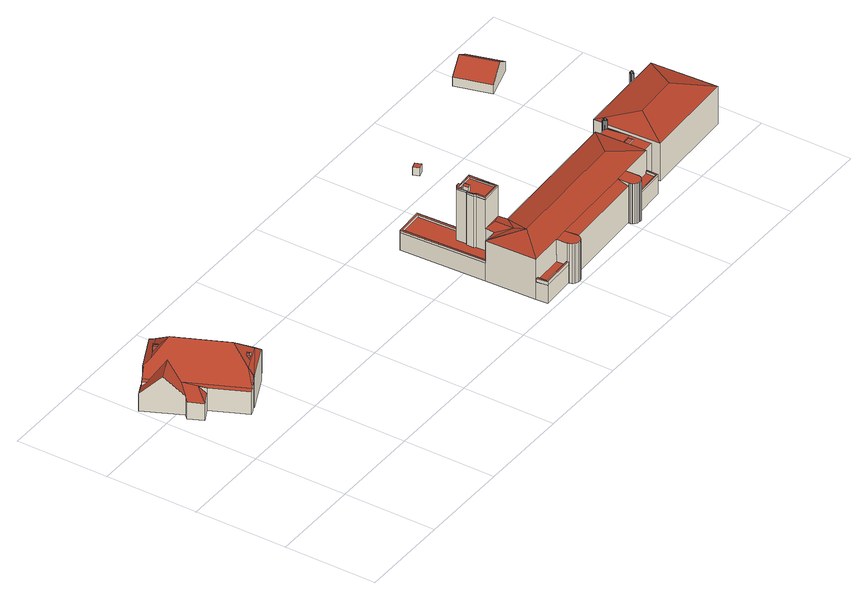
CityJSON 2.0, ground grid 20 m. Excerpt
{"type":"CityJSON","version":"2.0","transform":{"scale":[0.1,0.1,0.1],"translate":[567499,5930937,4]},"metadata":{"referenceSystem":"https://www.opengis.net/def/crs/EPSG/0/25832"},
"CityObjects":{
"building1":{"type":"Building","attributes":{"Grundfläche 2D":"309.890585","Grundhöhe NN":"4.784"},"children":["building1-1","building1-2"],"geometry":[{"type":"Solid","lod":"3","boundaries":[[[[0,1,2,3]],[[4,5,1]],[[6,5,4]],[[7,8,5,6,9,10,11]],[[12,13,14,15,16,17]],[[13,18,19,14]],[[20,19,18,21,22,23]],[[22,24,23]],[[25,26,19,20]],[[27,28,26]],[[29,28,27]],[[30,31,29]],[[29,31,28]],[[32,2,1,5,33,34,31,30]],[[28,34,33,10,9,35,36,15,14,19,26]],[[7,33,5,8]],[[10,33,7,11]],[[28,31,34]],[[16,15,36,37]],[[38,12,17,39,40]],[[16,37,17]],[[24,20,23]],[[17,37,36,39]],[[4,1,0,41,42]],[[6,4,42,43]],[[9,6,43,44]],[[35,9,44,45]],[[39,36,35,45,46]],[[40,39,46,47]],[[48,12,38,40,47,49]],[[18,13,12,48,50]],[[21,18,50,51]],[[22,21,51,52]],[[24,22,52,53]],[[20,24,53,54,25]],[[55,27,26,25,54,56]],[[29,27,55,57]],[[30,29,57,58]],[[32,30,58,59]],[[3,2,32,59,60]],[[0,3,60,41]],[[53,52,51,50,48,49,47,46,45,44,43,42,41,60,59,58,57,55,56,54]]]],"semantics":{"surfaces":[{"type":"RoofSurface"},{"type":"WallSurface"},{"type":"GroundSurface"}],"values":[[0,0,0,0,0,0,0,0,0,0,0,0,0,0,0,0,0,0,0,0,1,1,1,1,1,1,1,1,1,1,1,1,1,1,1,1,1,1,1,1,1,2]]}}]},
"building1-1":{"type":"BuildingInstallation","parents":["building1"],"geometry":[{"type":"MultiSurface","lod":"3","boundaries":[[[61,11,62,63]],[[64,65,61,63,66]],[[67,64,66,68]],[[67,68,69,8]],[[67,8,7,65,64]],[[11,61,65,7]]],"semantics":{"surfaces":[{"type":"RoofSurface"},{"type":"WallSurface"}],"values":[0,0,0,0,1,1]}}]},
"building1-2":{"type":"BuildingInstallation","parents":["building1"],"geometry":[{"type":"MultiSurface","lod":"3","boundaries":[[[70,71,72]],[[73,74,72,71,75]],[[76,77,73,75,78]],[[79,80,78]],[[80,76,78]],[[81,79,78,75,71,70,82,83]]],"semantics":{"surfaces":[{"type":"RoofSurface"},{"type":"WallSurface"}],"values":[0,0,0,0,0,1]}}]},
"building2":{"type":"Building","attributes":{"Grundfläche 2D":"682.862014","Grundhöhe NN":"4.669"},"children":["building2-1","building2-2","building2-3","building2-4","building2-5"],"geometry":[{"type":"Solid","lod":"3","boundaries":[[[[84,85,86,87,88,89,90,91]],[[92,93,94,95,96,97,98]],[[99,100,101,102,103,104,105,106,107,108,109,110,111,112,113]],[[114,115,116,117,118,119]],[[120,121,122,123,124,125,126,127,128,129,130,131,132,133,134]],[[135,136,137,138,139,140,141,142,143,144,145,146,147,148,149,150,151,152,153]],[[154,155,156]],[[157,158,155,154]],[[157,159,160,161]],[[157,161,158]],[[162,160,159]],[[163,161,160,162]],[[164,161,163]],[[165,158,164]],[[158,161,164]],[[166,158,165]],[[151,156,155,158,166,167,168,152]],[[169,170,171,172,173,174,175,176,177,178,179,180,168,167,181,182,183,184]],[[152,168,185,186]],[[186,153,152]],[[168,180,185]],[[187,188,91,90]],[[85,84,132,131]],[[131,130,86,85]],[[87,86,130,129]],[[89,88,189,190]],[[190,187,90,89]],[[92,98,191,192]],[[93,92,192,193]],[[106,105,124,123,107]],[[107,123,122,108]],[[108,122,121,109]],[[109,121,120,110]],[[111,110,120,134,162]],[[111,162,159,112]],[[112,159,194,195,113]],[[87,129,128,101,100,99,113,195,196,189,88]],[[101,128,127,102]],[[102,127,126,103]],[[103,126,125,104]],[[104,125,124,105]],[[93,193,197,184,183,182,198,94]],[[169,184,197,199]],[[96,95,94,198,182,181,167]],[[170,169,199,200]],[[171,170,200,201]],[[172,171,201,202]],[[173,172,202,203]],[[174,173,203,204]],[[175,174,204,205]],[[176,175,205,206]],[[177,176,206,207]],[[178,177,207,208]],[[179,178,208,209]],[[185,180,179,209,210]],[[186,185,210,211]],[[153,186,211,212,135]],[[136,135,212,213]],[[137,136,213,214]],[[138,137,214,215]],[[139,138,215,216]],[[140,139,216,217]],[[141,140,217,218]],[[142,141,218,219]],[[143,142,219,220]],[[144,143,220,221]],[[145,144,221,222]],[[146,145,222,223]],[[147,146,223,224]],[[148,147,224,225]],[[149,148,225,226]],[[150,149,226,227]],[[119,118,117,151,150,227,228]],[[115,229,156,151,117,116]],[[156,229,115,230,231,154]],[[157,154,231,232]],[[159,157,232,194]],[[162,134,133,163]],[[84,91,165,164,163,133,132]],[[233,166,165,91,188,234,191,98]],[[97,96,167,166,233,98]],[[114,119,228,235]],[[115,114,235,230]],[[190,189,196,236]],[[187,190,236,237]],[[188,187,237,234]],[[237,236,196,195,194,232,231,230,235,228,227,226,225,224,223,222,221,220,219,218,217,216,215,214,213,212,211,210,209,208,207,206,205,204,203,202,201,200,199,197,193,192,191,234]]]],"semantics":{"surfaces":[{"type":"RoofSurface"},{"type":"WallSurface"},{"type":"GroundSurface"}],"values":[[0,0,0,0,0,0,0,0,0,0,0,0,0,0,0,0,0,0,0,1,1,1,1,1,1,1,1,1,1,1,1,1,1,1,1,1,1,1,1,1,1,1,1,1,1,1,1,1,1,1,1,1,1,1,1,1,1,1,1,1,1,1,1,1,1,1,1,1,1,1,1,1,1,1,1,1,1,1,1,1,1,1,1,1,1,1,2]]}}]},
"building2-1":{"type":"BuildingInstallation","parents":["building2"],"geometry":[{"type":"MultiSurface","lod":"3","boundaries":[[[238,198,239,240,241,233,242]],[[242,233,98,92]],[[238,242,92,93]],[[198,238,93,94]],[[239,198,94,95]],[[240,239,95,243]],[[241,240,243,97]],[[233,241,97,98]]],"semantics":{"surfaces":[{"type":"RoofSurface"},{"type":"WallSurface"}],"values":[0,1,1,1,1,1,1,1]}}]},
"building2-2":{"type":"BuildingInstallation","parents":["building2"],"geometry":[{"type":"MultiSurface","lod":"3","boundaries":[[[244,245,246,247,248]],[[249,250,251,246,245,244,252]],[[247,246,251,253,254,255]],[[255,256,248,247]],[[244,248,256,252]]],"semantics":{"surfaces":[{"type":"RoofSurface"},{"type":"WallSurface"}],"values":[0,1,1,1,1]}}]},
"building2-3":{"type":"BuildingInstallation","parents":["building2"],"geometry":[{"type":"MultiSurface","lod":"3","boundaries":[[[257,258,259,260]],[[261,259,258]],[[262,257,263]],[[258,257,262]],[[264,265,266,267,262,263,268]],[[269,270,261,258,271,272,273]],[[113,99,100,101,263,257,260,259]],[[101,102,268,263]],[[102,103,264,268]],[[103,104,265,264]],[[104,105,266,265]],[[105,106,267,266]],[[262,274,275,258]],[[271,258,275,276]],[[272,271,276,277]],[[273,272,277,278]],[[110,111,270,269]],[[111,112,261,270]],[[112,113,259,261]]],"semantics":{"surfaces":[{"type":"RoofSurface"},{"type":"WallSurface"}],"values":[0,0,0,0,0,0,1,1,1,1,1,1,1,1,1,1,1,1,1]}}]},
"building2-4":{"type":"BuildingInstallation","parents":["building2"],"geometry":[{"type":"MultiSurface","lod":"3","boundaries":[[[273,279,280,253,251,250,262,267,281,282,283,269]],[[253,280,284,254]],[[106,107,281,267]],[[107,108,282,281]],[[108,109,283,282]],[[109,110,269,283]],[[279,273,278,285]],[[280,279,285,284]],[[249,274,262,250]]],"semantics":{"surfaces":[{"type":"RoofSurface"},{"type":"WallSurface"}],"values":[0,1,1,1,1,1,1,1,1]}}]},
"building2-5":{"type":"BuildingInstallation","parents":["building2"],"geometry":[{"type":"MultiSurface","lod":"3","boundaries":[[[286,229,287,288,289,290]],[[290,289,118,119]],[[286,290,119,114]],[[229,286,114,115]],[[287,229,115,116]],[[288,287,116,291]],[[289,288,291,118]]],"semantics":{"surfaces":[{"type":"RoofSurface"},{"type":"WallSurface"}],"values":[0,1,1,1,1,1,1]}}]},
"building3":{"type":"Building","attributes":{"Grundfläche 2D":"1.908394","Grundhöhe NN":"4.542"},"geometry":[{"type":"Solid","lod":"3","boundaries":[[[[292,293,294,295]],[[296,297,295,294]],[[297,298,292,295]],[[298,299,293,292]],[[299,296,294,293]],[[299,298,297,296]]]],"semantics":{"surfaces":[{"type":"RoofSurface"},{"type":"WallSurface"},{"type":"GroundSurface"}],"values":[[0,1,1,1,1,2]]}}]},
"building4":{"type":"Building","attributes":{"Grundfläche 2D":"339.376395","Grundhöhe NN":"4.603"},"children":["building4-1","building4-2"],"geometry":[{"type":"Solid","lod":"3","boundaries":[[[[300,301,302,303,304,305,306,307,308,309,310,311,312,313,314,315,316,317,318,319,320,321,322,323,324,325,326,327,328,329]],[[330,331,332,333]],[[334,335,332]],[[335,336,332]],[[337,338,332,336,339,340]],[[332,338,341]],[[342,343,344,333,332,341,345,346]],[[347,348,349,350]],[[351,352,353]],[[354,355,356,347,350,351,353,357]],[[358,359,349,348]],[[359,351,350,349]],[[303,302,360,361]],[[301,300,362,363]],[[302,301,363,360]],[[304,303,361,364]],[[305,304,364,365]],[[306,305,365,366]],[[307,306,366,367]],[[308,307,367,368]],[[309,308,368,369]],[[310,309,369,370]],[[311,310,370,371]],[[343,312,311,371]],[[346,313,312,343,342]],[[313,346,345,314]],[[314,345,341,315]],[[315,341,338,316]],[[316,338,337,317]],[[317,337,340,318]],[[318,340,339,319]],[[319,339,336,320]],[[320,336,335,321]],[[335,334,356,355,323,322,321]],[[354,324,323,355]],[[357,325,324,354]],[[357,353,326,325]],[[353,352,327,326]],[[352,372,327]],[[328,327,372,373]],[[329,328,373,374]],[[300,329,374,362]],[[348,347,375,376]],[[377,359,358,348,376,378]],[[351,359,377,379]],[[351,379,372,352]],[[347,356,334,332,331,380,375]],[[331,330,381,380]],[[344,343,371,382]],[[381,330,333,344,382]],[[381,382,371,370,369,368,367,366,365,364,361,360,363,362,374,373,372,379,377,378,376,375,380]]]],"semantics":{"surfaces":[{"type":"RoofSurface"},{"type":"WallSurface"},{"type":"GroundSurface"}],"values":[[0,0,0,0,0,0,0,0,0,0,0,0,1,1,1,1,1,1,1,1,1,1,1,1,1,1,1,1,1,1,1,1,1,1,1,1,1,1,1,1,1,1,1,1,1,1,1,1,1,1,2]]}}]},
"building4-1":{"type":"BuildingInstallation","parents":["building4"],"geometry":[{"type":"MultiSurface","lod":"3","boundaries":[[[383,384,385,386,387,388,389,390,391,392,393,394,395,396]],[[397,398,385,384]],[[398,399,386,385]],[[399,400,387,386]],[[400,401,388,387]],[[402,403,383,396]],[[403,397,384,383]],[[401,404,389,388]],[[390,389,404,405]],[[405,406,391,390]],[[406,407,392,391]],[[407,408,393,392]],[[408,409,394,393]],[[409,410,395,394]],[[410,402,396,395]]],"semantics":{"surfaces":[{"type":"RoofSurface"},{"type":"WallSurface"}],"values":[0,1,1,1,1,1,1,1,1,1,1,1,1,1,1]}}]},
"building4-2":{"type":"BuildingInstallation","parents":["building4"],"geometry":[{"type":"MultiSurface","lod":"3","boundaries":[[[411,412,413,414]],[[414,413,415,416]],[[411,414,416,417]],[[412,411,417,418]],[[413,412,418,415]]],"semantics":{"surfaces":[{"type":"RoofSurface"},{"type":"WallSurface"}],"values":[0,1,1,1,1]}}]},
"building5":{"type":"Building","attributes":{"Grundfläche 2D":"0.449528","Grundhöhe NN":"4.603"},"children":["building5-1"],"geometry":[{"type":"Solid","lod":"3","boundaries":[[[[419,420,421,422,423,424,425,426,427,428,429,430,431,432,433,434,435,436,437,438,439,440,441,442,443]],[[444,445,422,421]],[[445,446,423,422]],[[447,444,421,420]],[[446,448,424,423]],[[448,449,425,424]],[[449,450,426,425]],[[450,451,427,426]],[[451,452,428,427]],[[452,453,429,428]],[[453,454,430,429]],[[454,455,431,430]],[[455,456,432,431]],[[456,457,433,432]],[[457,458,434,433]],[[458,459,435,434]],[[459,460,436,435]],[[460,461,437,436]],[[461,462,438,437]],[[462,463,439,438]],[[463,464,440,439]],[[464,465,441,440]],[[465,466,442,441]],[[466,467,443,442]],[[467,468,419,443]],[[468,447,420,419]],[[466,465,464,463,462,461,460,459,458,457,456,455,454,453,452,451,450,449,448,446,445,444,447,468,467]]]],"semantics":{"surfaces":[{"type":"RoofSurface"},{"type":"WallSurface"},{"type":"GroundSurface"}],"values":[[0,1,1,1,1,1,1,1,1,1,1,1,1,1,1,1,1,1,1,1,1,1,1,1,1,1,2]]}}]},
"building5-1":{"type":"BuildingInstallation","parents":["building5"],"geometry":[{"type":"MultiSurface","lod":"3","boundaries":[[[469,470,471,472,473,474,475,476,477,478,479]],[[480,481,469,479]],[[481,482,470,469]],[[482,483,471,470]],[[483,484,472,471]],[[484,485,473,472]],[[485,486,474,473]],[[475,474,486,487]],[[487,488,476,475]],[[488,489,477,476]],[[489,490,478,477]],[[490,480,479,478]]],"semantics":{"surfaces":[{"type":"RoofSurface"},{"type":"WallSurface"}],"values":[0,1,1,1,1,1,1,1,1,1,1,1]}}]},
"building6":{"type":"Building","attributes":{"Grundfläche 2D":"60.121611","Grundhöhe NN":"4.689"},"geometry":[{"type":"Solid","lod":"3","boundaries":[[[[491,492,493,494]],[[495,491,494,496]],[[496,494,493,497,498]],[[495,496,498,499]],[[492,491,495,499,500]],[[493,492,500,497]],[[498,497,500,499]]]],"semantics":{"surfaces":[{"type":"RoofSurface"},{"type":"WallSurface"},{"type":"GroundSurface"}],"values":[[0,0,1,1,1,1,2]]}}]}
},
"vertices":[
[142,526,60],[134,523,65],[221,335,65],[230,339,60],[121,517,79],[116,502,90],[120,519,79],[85,487,90],[93,491,90],[42,482,79],[57,474,90],[79,484,90],[2,464,47],[22,422,91],[72,446,91],[34,460,63],[26,461,60],[21,470,51],[40,384,52],[59,407,63],[74,358,60],[31,375,47],[45,344,47],[68,373,61],[74,358,47],[109,282,60],[116,285,63],[130,292,79],[135,306,90],[131,290,79],[209,326,79],[195,332,90],[208,328,79],[100,460,122],[150,350,122],[43,480,79],[28,473,63],[21,470,60],[25,475,47],[28,473,51],[27,476,47],[142,526,8],[121,517,8],[120,519,8],[42,482,8],[43,480,8],[28,473,8],[27,476,8],[2,464,8],[25,475,8],[40,384,8],[31,375,8],[45,344,8],[74,358,8],[109,282,8],[130,292,8],[116,285,8],[131,290,8],[209,326,8],[208,328,8],[230,339,8],
[83,486,99],[83,481,95],[87,478,99],[87,488,100],[85,487,99],[90,479,100],[90,490,99],[94,481,99],[94,486,95],
[156,318,92],[160,319,99],[156,326,99],[160,329,100],[159,328,100],[163,321,100],[165,330,99],[163,329,99],[168,322,99],[171,324,91],[167,327,96],[168,322,92],[160,319,92],[163,321,92],
[705,153,53],[697,335,53],[752,338,53],[756,239,53],[760,239,53],[756,342,53],[693,339,53],[701,153,53],[707,17,48],[781,20,48],[781,22,48],[781,24,48],[779,46,48],[709,42,48],[705,42,48],[760,239,166],[756,239,166],[745,238,166],[744,242,166],[736,241,166],[736,239,166],[731,238,166],[731,234,166],[732,217,166],[729,213,166],[730,199,166],[733,195,166],[734,174,166],[780,177,166],[777,240,166],[1106,36,48],[1105,61,48],[1102,60,48],[1030,57,48],[1031,35,48],[1031,32,48],[733,195,48],[730,199,48],[729,213,48],[732,217,48],[731,238,48],[736,239,48],[736,241,48],[744,242,48],[745,238,48],[756,239,48],[752,338,48],[697,335,48],[705,153,48],[734,154,48],[734,174,48],[1001,31,99],[1001,28,99],[1002,25,99],[1003,23,99],[1005,21,99],[1007,19,99],[1010,17,99],[1013,17,99],[1016,16,99],[1019,16,99],[1022,17,99],[1025,19,99],[1027,21,99],[1029,23,99],[1030,25,99],[1031,29,99],[1030,57,99],[1000,55,99],[1001,32,99],[1100,172,99],[1045,114,112],[1105,61,99],[782,157,99],[761,101,112],[780,177,99],[757,167,104],[759,129,104],[734,174,99],[734,154,99],[705,153,99],[701,153,99],[705,42,99],[779,46,99],[810,48,99],[783,14,99],[786,11,99],[789,8,99],[794,6,99],[799,6,99],[803,7,99],[805,8,99],[807,10,99],[810,13,99],[812,17,99],[812,21,99],[812,23,99],[781,24,99],[781,22,99],[781,20,99],[782,19,99],[812,23,91],[1001,32,91],[693,339,48],[701,153,48],[760,239,48],[756,342,48],[705,42,7],[707,17,7],[781,20,7],[780,177,7],[777,240,7],[760,239,7],[782,19,7],[781,22,56],[783,14,7],[786,11,7],[789,8,7],[794,6,7],[799,6,7],[803,7,7],[805,8,7],[807,10,7],[810,13,7],[812,17,7],[812,21,7],[812,23,7],[1001,32,7],[1001,31,7],[1001,28,7],[1002,25,7],[1003,23,7],[1005,21,7],[1007,19,7],[1010,17,7],[1013,17,7],[1016,16,7],[1019,16,7],[1022,17,7],[1025,19,7],[1027,21,7],[1029,23,7],[1030,25,7],[1031,29,7],[1031,32,7],[1105,61,53],[1105,61,7],[1100,172,7],[782,157,7],[705,42,56],[701,153,7],[1106,36,7],[756,342,7],[693,339,7],
[781,20,56],[781,24,56],[710,21,56],[709,42,56],[707,17,56],[710,21,48],
[741,226,179],[735,225,179],[733,225,179],[734,213,179],[742,214,179],[735,225,166],[735,225,170],[733,225,170],[741,226,166],[734,215,170],[734,215,166],[734,213,166],[742,214,166],
[756,239,170],[773,236,170],[777,240,170],[760,239,170],[780,177,170],[735,234,170],[745,238,170],[736,241,170],[736,239,170],[731,238,170],[731,234,170],[744,242,170],[733,195,170],[734,174,170],[776,180,170],[738,178,170],[737,195,170],[735,234,166],[773,236,166],[776,180,166],[738,178,166],[737,195,166],
[733,200,170],[732,212,170],[732,217,170],[729,213,170],[730,199,170],[732,212,166],[733,200,166],
[1106,36,53],[1102,60,53],[1102,38,53],[1031,35,53],[1031,32,53],[1102,38,48],
[923,443,23],[918,456,23],[905,452,23],[910,438,23],[905,452,5],[910,438,5],[923,443,5],[918,456,5],
[1136,179,105],[1135,179,105],[1134,179,105],[1133,179,105],[1132,178,105],[1131,177,105],[1131,176,105],[1130,176,105],[1130,175,105],[1130,174,105],[1131,173,105],[1131,172,105],[1132,172,105],[1132,171,105],[1133,171,105],[1134,170,105],[1135,170,105],[1136,170,105],[1136,171,105],[1137,171,105],[1138,171,105],[1138,172,105],[1138,173,105],[1139,173,105],[1139,174,105],[1139,175,105],[1139,176,105],[1138,177,105],[1138,178,105],[1137,178,105],[1105,73,86],[1143,75,86],[1141,122,86],[1102,120,86],[1138,173,86],[1138,172,86],[1138,171,86],[1136,170,86],[1135,170,86],[1137,171,86],[1136,171,86],[1134,170,86],[1132,172,86],[1131,172,86],[1100,170,86],[1133,171,86],[1132,171,86],[1144,56,93],[1352,66,93],[1295,136,107],[1196,131,107],[1137,201,93],[1138,177,93],[1139,176,93],[1139,174,93],[1139,173,93],[1138,173,93],[1139,175,93],[1348,149,93],[1345,211,93],[1134,179,6],[1133,179,6],[1136,179,6],[1135,179,6],[1132,178,6],[1131,177,6],[1131,176,6],[1130,176,6],[1130,175,6],[1130,174,6],[1131,173,6],[1131,172,6],[1138,177,6],[1138,178,6],[1137,178,6],[1144,56,6],[1352,66,6],[1345,211,6],[1348,149,6],[1137,201,6],[1143,75,6],[1105,73,6],[1100,170,6],
[1135,177,108],[1134,177,108],[1134,176,108],[1133,176,108],[1133,175,108],[1133,174,108],[1134,174,108],[1134,173,108],[1135,173,108],[1136,173,108],[1136,174,108],[1137,175,108],[1136,176,108],[1135,176,108],[1134,177,105],[1134,176,105],[1133,176,105],[1133,175,105],[1133,174,105],[1135,176,105],[1135,177,105],[1134,174,105],[1134,173,105],[1135,173,105],[1136,173,105],[1136,174,105],[1137,175,105],[1136,176,105],
[1131,119,88],[1113,118,88],[1114,107,88],[1132,108,88],[1114,107,86],[1132,108,86],[1131,119,86],[1113,118,86],
[1284,215,108],[1283,215,108],[1282,216,108],[1281,216,108],[1281,215,108],[1280,215,108],[1279,215,108],[1279,214,108],[1278,214,108],[1278,213,108],[1278,212,108],[1278,211,108],[1278,210,108],[1279,210,108],[1279,209,108],[1280,208,108],[1281,208,108],[1282,208,108],[1283,208,108],[1284,209,108],[1285,210,108],[1285,211,108],[1285,212,108],[1285,213,108],[1285,214,108],[1282,216,6],[1281,216,6],[1281,215,6],[1283,215,6],[1280,215,6],[1279,215,6],[1279,214,6],[1278,214,6],[1278,213,6],[1278,212,6],[1278,211,6],[1278,210,6],[1279,210,6],[1279,209,6],[1280,208,6],[1281,208,6],[1282,208,6],[1283,208,6],[1284,209,6],[1285,210,6],[1285,211,6],[1285,212,6],[1285,213,6],[1285,214,6],[1284,215,6],
[1281,213,112],[1280,213,112],[1280,212,112],[1280,211,112],[1281,210,112],[1282,210,112],[1283,210,112],[1283,211,112],[1283,212,112],[1283,213,112],[1282,213,112],[1282,213,108],[1281,213,108],[1280,213,108],[1280,212,108],[1280,211,108],[1281,210,108],[1282,210,108],[1283,210,108],[1283,211,108],[1283,212,108],[1283,213,108],
[1236,477,53],[1271,487,28],[1249,563,28],[1213,553,53],[1198,466,28],[1176,543,28],[1249,563,7],[1176,543,7],[1198,466,7],[1271,487,7]
]}
